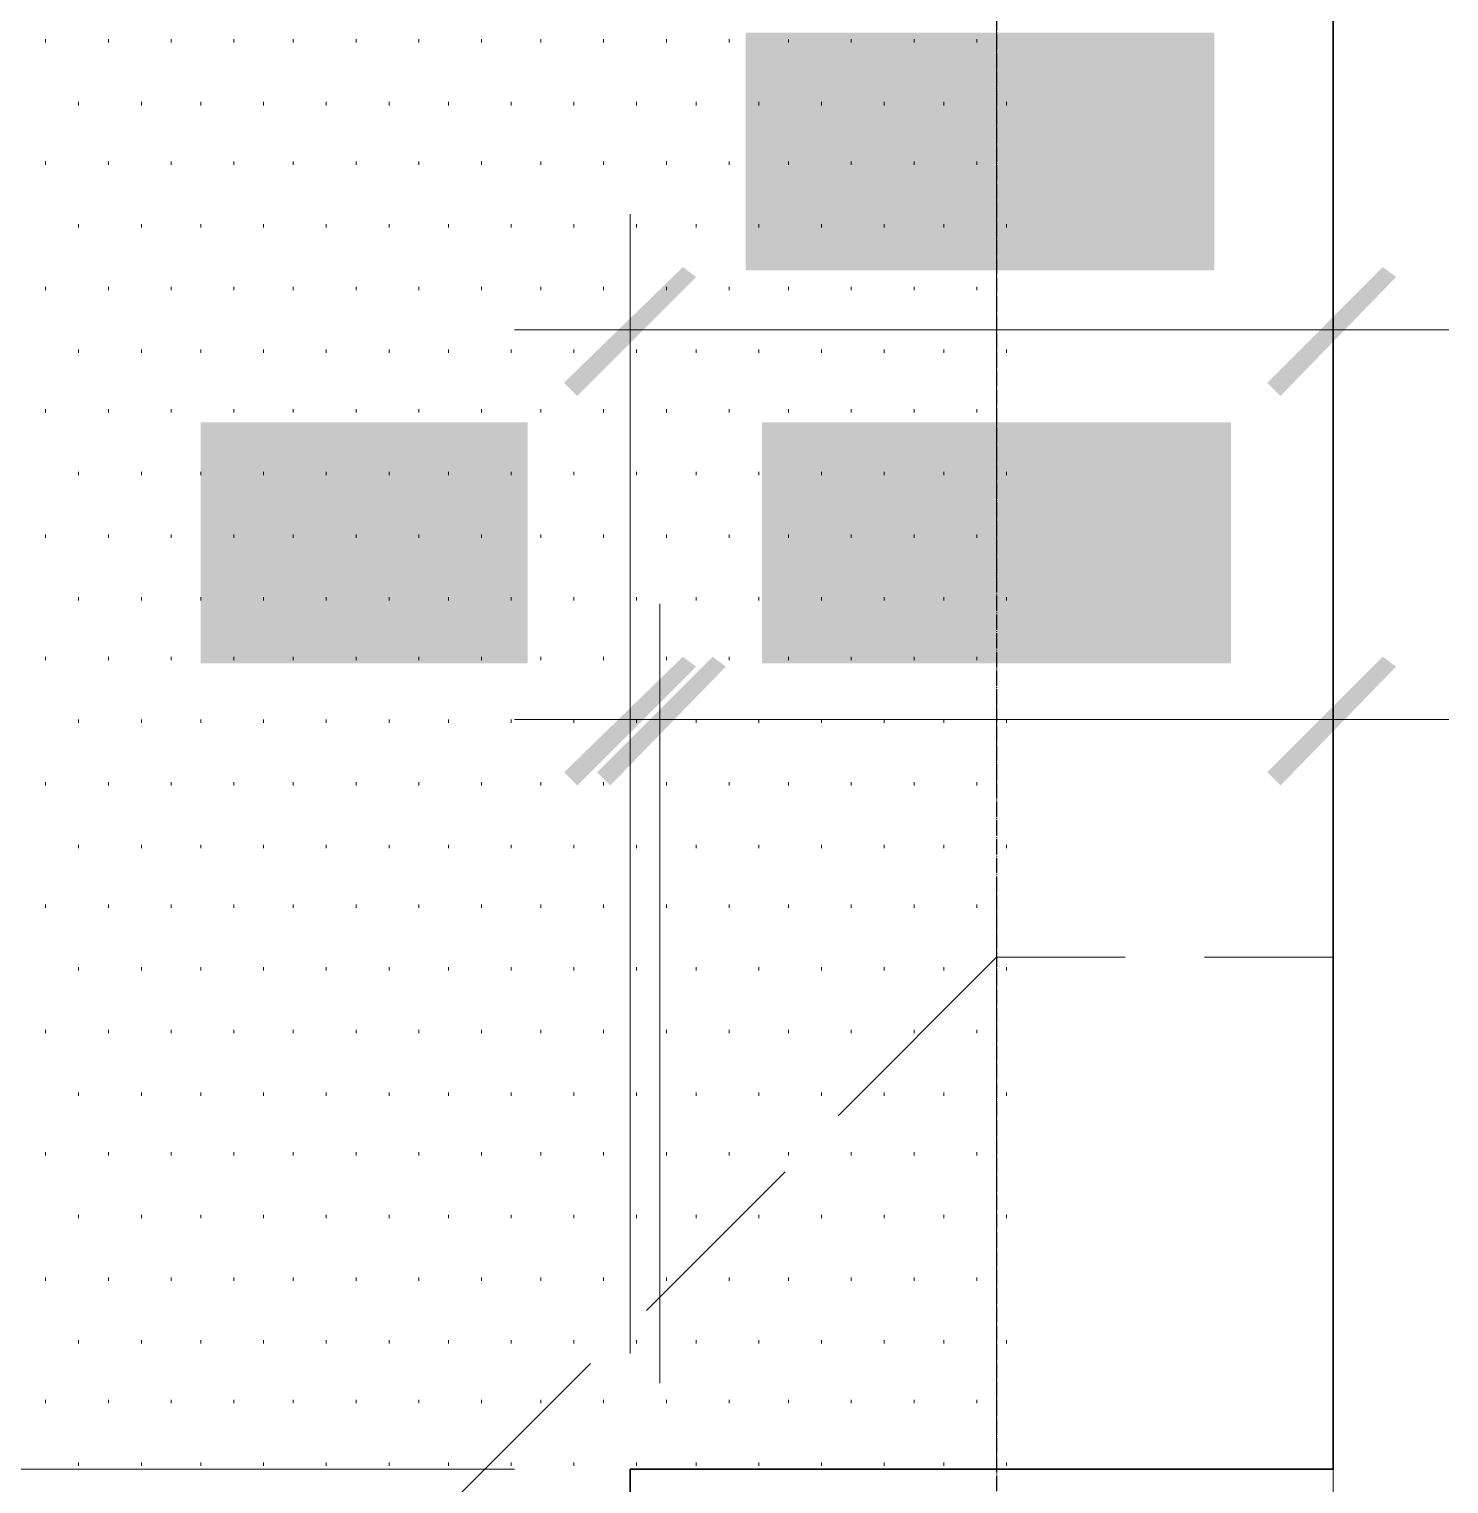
# Model space of a CAD drawing. Header units: millimetres. Extents: x -383313 to -161684, y -117025 to 99224.
# Drawn here: x -321755 to -319935, y -17285 to -15420 of the extents above; entities that cross this region are included whole.
import ezdxf

# ---------------------------------------------------------------- set-up
doc = ezdxf.new("R2010")
doc.units = ezdxf.units.MM
doc.header["$MEASUREMENT"] = 0
doc.linetypes.add('PS-GOST2.303 5', pattern=[24, 20, -1.5, 1, -1.5])
for name, color, linetype in [('PDF_Geometry', 7, 'Continuous'), ('PDF_Solid Fills', 7, 'Continuous'), ('PS_Оси', 5, 'PS-GOST2.303 5')]:
    doc.layers.add(name, color=color, linetype=linetype)

# ---------------------------------------------------------------- blocks, each defined once
blk = doc.blocks.new('A$Cf5759c35')
at = {"layer": 'PDF_Solid Fills'}
for points in [[(37731.5, 2815.2), (37731.5, 2815.2), (37710.4, 2815.2), (37701.9, 2810.9), (37697.7, 2810.9), (37689.2, 2806.7), (37685, 2802.5), (37680.7, 2798.2), (37676.5, 2794), (37735.8, 2789.8), (37740, 2789.8), (37748.5, 2789.8), (37752.7, 2785.5), (37756.9, 2785.5), (37765.4, 2781.3), (37769.6, 2777.1), (37769.6, 2772.8), (37773.9, 2768.6), (37778.1, 2760.1), (37782.3, 2755.9), (37782.3, 2747.4), (37782.3, 2743.2), (37782.3, 2734.7), (37782.3, 2730.5), (37782.3, 2722), (37782.3, 2713.6), (37778.1, 2709.3), (37778.1, 2700.9), (37773.9, 2696.6), (37769.6, 2692.4), (37765.4, 2688.2), (37761.2, 2683.9), (37786.6, 2683.9), (37786.6, 2675.5), (37786.6, 2675.5), (37786.6, 2667), (37786.6, 2658.5), (37786.6, 2654.3), (37782.3, 2645.8), (37782.3, 2637.4), (37782.3, 2637.4), (37778.1, 2628.9), (37778.1, 2620.4), (37773.9, 2616.2), (37769.6, 2612), (37769.6, 2607.7), (37765.4, 2603.5), (37756.9, 2595), (37752.7, 2590.8), (37748.5, 2590.8), (37744.2, 2586.6), (37735.8, 2586.6), (37727.3, 2586.6), (37786.6, 2582.3), (37790.8, 2586.6), (37795, 2595), (37799.3, 2599.3), (37799.3, 2607.7), (37803.5, 2612), (37807.7, 2620.4), (37807.7, 2620.4), (37807.7, 2624.7), (37812, 2628.9), (37812, 2637.4), (37812, 2641.6), (37816.2, 2650.1), (37816.2, 2654.3), (37816.2, 2662.8), (37816.2, 2671.2), (37816.2, 2679.7), (37816.2, 2688.2), (37816.2, 2696.6), (37816.2, 2696.6), (37816.2, 2705.1), (37816.2, 2713.6), (37816.2, 2722), (37816.2, 2730.5), (37816.2, 2739), (37812, 2743.2), (37812, 2751.7), (37812, 2755.9), (37807.7, 2760.1), (37807.7, 2764.4), (37807.7, 2768.6), (37803.5, 2772.8), (37799.3, 2781.3), (37795, 2785.5), (37790.8, 2789.8), (37786.6, 2794), (37782.3, 2798.2), (37778.1, 2802.5), (37769.6, 2806.7), (37765.4, 2810.9), (37756.9, 2810.9), (37752.7, 2815.2), (37744.2, 2815.2), (37740, 2815.2)], [(37930.5, 2815.2), (37930.5, 2815.2), (37905.1, 2815.2), (37900.9, 2810.9), (37896.6, 2810.9), (37888.2, 2806.7), (37883.9, 2802.5), (37883.9, 2802.5), (37879.7, 2798.2), (37875.5, 2789.8), (37930.5, 2789.8), (37930.5, 2789.8), (37939, 2789.8), (37943.2, 2789.8), (37951.7, 2785.5), (37955.9, 2781.3), (37960.1, 2777.1), (37964.4, 2768.6), (37964.4, 2768.6), (37968.6, 2764.4), (37968.6, 2760.1), (37972.8, 2755.9), (37972.8, 2751.7), (37972.8, 2747.4), (37977.1, 2739), (37977.1, 2730.5), (37977.1, 2726.3), (37977.1, 2717.8), (37977.1, 2709.3), (37977.1, 2696.6), (37977.1, 2688.2), (37977.1, 2688.2), (37977.1, 2675.5), (37977.1, 2667), (37977.1, 2658.5), (37977.1, 2650.1), (37977.1, 2645.8), (37977.1, 2637.4), (37972.8, 2628.9), (37972.8, 2624.7), (37972.8, 2620.4), (37968.6, 2616.2), (37968.6, 2612), (37964.4, 2607.7), (37964.4, 2603.5), (37960.1, 2599.3), (37951.7, 2595), (37947.4, 2590.8), (37943.2, 2586.6), (37934.7, 2586.6), (37930.5, 2586.6), (37875.5, 2582.3), (37879.7, 2578.1), (37883.9, 2573.9), (37888.2, 2569.6), (37896.6, 2569.6), (37900.9, 2565.4), (37909.3, 2565.4), (37913.6, 2561.2), (37922, 2561.2), (37930.5, 2561.2), (37930.5, 2561.2), (37939, 2561.2), (37943.2, 2561.2), (37951.7, 2565.4), (37955.9, 2565.4), (37964.4, 2569.6), (37968.6, 2573.9), (37972.8, 2573.9), (37977.1, 2578.1), (37981.3, 2582.3), (37985.5, 2586.6), (37989.8, 2590.8), (37994, 2599.3), (37994, 2603.5), (37998.2, 2612), (38002.5, 2616.2), (38002.5, 2620.4), (38002.5, 2624.7), (38006.7, 2628.9), (38006.7, 2637.4), (38006.7, 2641.6), (38006.7, 2650.1), (38010.9, 2658.5), (38010.9, 2662.8), (38010.9, 2671.2), (38010.9, 2679.7), (38010.9, 2688.2), (38010.9, 2692.4), (38010.9, 2700.9), (38010.9, 2709.3), (38010.9, 2717.8), (38010.9, 2722), (38006.7, 2730.5), (38006.7, 2734.7), (38006.7, 2743.2), (38006.7, 2747.4), (38002.5, 2755.9), (38002.5, 2760.1), (37998.2, 2768.6), (37994, 2772.8), (37994, 2781.3), (37989.8, 2785.5), (37989.8, 2785.5), (37985.5, 2789.8), (37981.3, 2794), (37977.1, 2802.5), (37968.6, 2806.7), (37964.4, 2806.7), (37964.4, 2810.9), (37955.9, 2810.9), (37951.7, 2815.2), (37943.2, 2815.2), (37934.7, 2815.2)], [(38125.2, 2815.2), (38125.2, 2815.2), (38099.8, 2815.2), (38095.6, 2810.9), (38091.4, 2810.9), (38082.9, 2806.7), (38078.7, 2802.5), (38078.7, 2802.5), (38074.4, 2798.2), (38070.2, 2789.8), (38125.2, 2789.8), (38125.2, 2789.8), (38133.7, 2789.8), (38137.9, 2789.8), (38146.4, 2785.5), (38150.6, 2781.3), (38154.9, 2777.1), (38159.1, 2768.6), (38159.1, 2768.6), (38163.3, 2764.4), (38163.3, 2760.1), (38167.6, 2755.9), (38167.6, 2751.7), (38167.6, 2747.4), (38171.8, 2739), (38171.8, 2730.5), (38171.8, 2726.3), (38171.8, 2717.8), (38171.8, 2709.3), (38171.8, 2696.6), (38171.8, 2688.2), (38171.8, 2688.2), (38171.8, 2675.5), (38171.8, 2667), (38171.8, 2658.5), (38171.8, 2650.1), (38171.8, 2645.8), (38171.8, 2637.4), (38167.6, 2628.9), (38167.6, 2624.7), (38167.6, 2620.4), (38163.3, 2616.2), (38163.3, 2612), (38159.1, 2607.7), (38159.1, 2603.5), (38154.9, 2599.3), (38146.4, 2595), (38142.2, 2590.8), (38137.9, 2586.6), (38129.5, 2586.6), (38125.2, 2586.6), (38070.2, 2582.3), (38074.4, 2578.1), (38078.7, 2573.9), (38082.9, 2569.6), (38091.4, 2569.6), (38095.6, 2565.4), (38104.1, 2565.4), (38108.3, 2561.2), (38116.8, 2561.2), (38125.2, 2561.2), (38125.2, 2561.2), (38133.7, 2561.2), (38137.9, 2561.2), (38146.4, 2565.4), (38150.6, 2565.4), (38159.1, 2569.6), (38163.3, 2573.9), (38167.6, 2573.9), (38171.8, 2578.1), (38176, 2582.3), (38180.3, 2586.6), (38184.5, 2590.8), (38188.7, 2599.3), (38188.7, 2603.5), (38193, 2612), (38197.2, 2616.2), (38197.2, 2620.4), (38197.2, 2624.7), (38201.4, 2628.9), (38201.4, 2637.4), (38201.4, 2641.6), (38201.4, 2650.1), (38205.7, 2658.5), (38205.7, 2662.8), (38205.7, 2671.2), (38205.7, 2679.7), (38205.7, 2688.2), (38205.7, 2692.4), (38205.7, 2700.9), (38205.7, 2709.3), (38205.7, 2717.8), (38205.7, 2722), (38201.4, 2730.5), (38201.4, 2734.7), (38201.4, 2743.2), (38201.4, 2747.4), (38197.2, 2755.9), (38197.2, 2760.1), (38193, 2768.6), (38188.7, 2772.8), (38188.7, 2781.3), (38184.5, 2785.5), (38184.5, 2785.5), (38180.3, 2789.8), (38176, 2794), (38171.8, 2802.5), (38163.3, 2806.7), (38159.1, 2806.7), (38159.1, 2810.9), (38150.6, 2810.9), (38146.4, 2815.2), (38137.9, 2815.2), (38129.5, 2815.2)], [(37676.5, 2794), (37672.3, 2789.8), (37668, 2785.5), (37663.8, 2777.1), (37659.6, 2772.8), (37659.6, 2768.6), (37655.3, 2760.1), (37655.3, 2755.9), (37655.3, 2747.4), (37651.1, 2739), (37651.1, 2730.5), (37651.1, 2726.3), (37655.3, 2722), (37655.3, 2713.6), (37655.3, 2705.1), (37659.6, 2700.9), (37659.6, 2692.4), (37663.8, 2688.2), (37668, 2683.9), (37668, 2675.5), (37672.3, 2671.2), (37735.8, 2675.5), (37727.3, 2675.5), (37723.1, 2679.7), (37714.6, 2679.7), (37710.4, 2683.9), (37706.1, 2688.2), (37697.7, 2692.4), (37697.7, 2692.4), (37693.4, 2696.6), (37689.2, 2705.1), (37689.2, 2709.3), (37685, 2717.8), (37685, 2722), (37685, 2730.5), (37685, 2739), (37685, 2743.2), (37689.2, 2751.7), (37689.2, 2755.9), (37693.4, 2764.4), (37693.4, 2768.6), (37697.7, 2772.8), (37706.1, 2781.3), (37710.4, 2785.5), (37714.6, 2785.5), (37723.1, 2789.8), (37727.3, 2789.8), (37735.8, 2789.8)], [(37875.5, 2789.8), (37871.2, 2785.5), (37867, 2781.3), (37862.8, 2772.8), (37858.5, 2768.6), (37858.5, 2760.1), (37854.3, 2760.1), (37854.3, 2751.7), (37854.3, 2747.4), (37850.1, 2739), (37850.1, 2734.7), (37850.1, 2726.3), (37850.1, 2722), (37850.1, 2713.6), (37850.1, 2705.1), (37845.8, 2696.6), (37845.8, 2688.2), (37845.8, 2683.9), (37845.8, 2675.5), (37850.1, 2667), (37850.1, 2658.5), (37850.1, 2650.1), (37850.1, 2641.6), (37850.1, 2637.4), (37854.3, 2628.9), (37854.3, 2624.7), (37858.5, 2616.2), (37858.5, 2612), (37862.8, 2607.7), (37862.8, 2599.3), (37867, 2595), (37871.2, 2590.8), (37871.2, 2586.6), (37875.5, 2582.3), (37930.5, 2586.6), (37926.3, 2586.6), (37922, 2586.6), (37913.6, 2590.8), (37909.3, 2590.8), (37905.1, 2595), (37896.6, 2599.3), (37892.4, 2607.7), (37892.4, 2607.7), (37892.4, 2612), (37888.2, 2616.2), (37888.2, 2620.4), (37883.9, 2624.7), (37883.9, 2633.1), (37883.9, 2637.4), (37879.7, 2645.8), (37879.7, 2654.3), (37879.7, 2662.8), (37879.7, 2671.2), (37879.7, 2679.7), (37879.7, 2688.2), (37879.7, 2696.6), (37879.7, 2705.1), (37879.7, 2713.6), (37879.7, 2722), (37879.7, 2730.5), (37883.9, 2734.7), (37883.9, 2743.2), (37883.9, 2747.4), (37888.2, 2755.9), (37888.2, 2760.1), (37892.4, 2764.4), (37892.4, 2768.6), (37896.6, 2772.8), (37900.9, 2777.1), (37905.1, 2781.3), (37909.3, 2785.5), (37913.6, 2789.8), (37922, 2789.8), (37930.5, 2789.8)], [(38070.2, 2789.8), (38066, 2785.5), (38061.7, 2781.3), (38057.5, 2772.8), (38053.3, 2768.6), (38053.3, 2760.1), (38049, 2760.1), (38049, 2751.7), (38049, 2747.4), (38044.8, 2739), (38044.8, 2734.7), (38044.8, 2726.3), (38044.8, 2722), (38044.8, 2713.6), (38044.8, 2705.1), (38040.6, 2696.6), (38040.6, 2688.2), (38040.6, 2683.9), (38040.6, 2675.5), (38044.8, 2667), (38044.8, 2658.5), (38044.8, 2650.1), (38044.8, 2641.6), (38044.8, 2637.4), (38049, 2628.9), (38049, 2624.7), (38053.3, 2616.2), (38053.3, 2612), (38057.5, 2607.7), (38057.5, 2599.3), (38061.7, 2595), (38066, 2590.8), (38066, 2586.6), (38070.2, 2582.3), (38125.2, 2586.6), (38121, 2586.6), (38116.8, 2586.6), (38108.3, 2590.8), (38104.1, 2590.8), (38099.8, 2595), (38091.4, 2599.3), (38087.1, 2607.7), (38087.1, 2607.7), (38087.1, 2612), (38082.9, 2616.2), (38082.9, 2620.4), (38078.7, 2624.7), (38078.7, 2633.1), (38078.7, 2637.4), (38074.4, 2645.8), (38074.4, 2654.3), (38074.4, 2662.8), (38074.4, 2671.2), (38074.4, 2679.7), (38074.4, 2688.2), (38074.4, 2696.6), (38074.4, 2705.1), (38074.4, 2713.6), (38074.4, 2722), (38074.4, 2730.5), (38078.7, 2734.7), (38078.7, 2743.2), (38078.7, 2747.4), (38082.9, 2755.9), (38082.9, 2760.1), (38087.1, 2764.4), (38087.1, 2768.6), (38091.4, 2772.8), (38095.6, 2777.1), (38099.8, 2781.3), (38104.1, 2785.5), (38108.3, 2789.8), (38116.8, 2789.8), (38125.2, 2789.8)], [(37761.2, 2683.9), (37752.7, 2679.7), (37740, 2679.7), (37735.8, 2675.5), (37672.3, 2671.2), (37676.5, 2671.2), (37685, 2667), (37689.2, 2662.8), (37693.4, 2658.5), (37701.9, 2654.3), (37706.1, 2654.3), (37714.6, 2650.1), (37718.8, 2650.1), (37727.3, 2650.1), (37727.3, 2650.1), (37735.8, 2650.1), (37744.2, 2650.1), (37748.5, 2654.3), (37756.9, 2654.3), (37761.2, 2658.5), (37761.2, 2658.5), (37769.6, 2662.8), (37773.9, 2667), (37778.1, 2671.2), (37782.3, 2675.5), (37786.6, 2683.9)], [(37685, 2624.7), (37659.6, 2624.7), (37659.6, 2612), (37663.8, 2603.5), (37663.8, 2599.3), (37668, 2590.8), (37672.3, 2586.6), (37676.5, 2582.3), (37680.7, 2578.1), (37680.7, 2573.9), (37689.2, 2569.6), (37693.4, 2569.6), (37697.7, 2565.4), (37706.1, 2565.4), (37714.6, 2561.2), (37718.8, 2561.2), (37727.3, 2561.2), (37731.5, 2561.2), (37740, 2561.2), (37744.2, 2561.2), (37752.7, 2565.4), (37756.9, 2565.4), (37765.4, 2569.6), (37769.6, 2573.9), (37778.1, 2573.9), (37782.3, 2578.1), (37786.6, 2582.3), (37727.3, 2586.6), (37727.3, 2586.6), (37718.8, 2586.6), (37710.4, 2590.8), (37706.1, 2590.8), (37701.9, 2595), (37697.7, 2599.3), (37693.4, 2603.5), (37689.2, 2612), (37689.2, 2616.2)], [(37092.3, 2311.4), (37066.9, 2311.4), (36952.6, 2150.5), (36952.6, 2120.9), (37062.7, 2120.9), (37062.7, 2061.6), (37092.3, 2061.6), (37092.3, 2120.9), (37126.2, 2120.9), (37126.2, 2150.5), (37092.3, 2150.5), (36982.2, 2150.5), (37062.7, 2260.6)], [(37092.3, 2311.4), (37062.7, 2260.6), (37062.7, 2150.5), (36982.2, 2150.5), (37092.3, 2150.5)], [(37240.5, 2311.4), (37240.5, 2311.4), (37215.1, 2311.4), (37210.8, 2307.2), (37206.6, 2307.2), (37198.1, 2302.9), (37193.9, 2298.7), (37193.9, 2298.7), (37189.7, 2294.5), (37185.4, 2286), (37240.5, 2286), (37240.5, 2286), (37248.9, 2286), (37253.2, 2286), (37261.6, 2281.8), (37265.9, 2277.5), (37270.1, 2273.3), (37274.3, 2264.8), (37274.3, 2264.8), (37278.6, 2260.6), (37278.6, 2256.4), (37282.8, 2252.1), (37282.8, 2247.9), (37282.8, 2243.7), (37287, 2235.2), (37287, 2226.7), (37287, 2222.5), (37287, 2214), (37287, 2205.6), (37287, 2192.9), (37287, 2184.4), (37287, 2184.4), (37287, 2171.7), (37287, 2163.2), (37287, 2154.8), (37287, 2146.3), (37287, 2142.1), (37287, 2133.6), (37282.8, 2125.1), (37282.8, 2120.9), (37282.8, 2116.7), (37278.6, 2112.4), (37278.6, 2108.2), (37274.3, 2104), (37274.3, 2099.7), (37270.1, 2095.5), (37261.6, 2091.3), (37257.4, 2087), (37253.2, 2082.8), (37244.7, 2082.8), (37240.5, 2082.8), (37185.4, 2078.6), (37189.7, 2074.3), (37193.9, 2070.1), (37198.1, 2065.9), (37206.6, 2065.9), (37210.8, 2061.6), (37219.3, 2061.6), (37223.5, 2057.4), (37232, 2057.4), (37240.5, 2057.4), (37240.5, 2057.4), (37248.9, 2057.4), (37253.2, 2057.4), (37261.6, 2061.6), (37265.9, 2061.6), (37274.3, 2065.9), (37278.6, 2070.1), (37282.8, 2070.1), (37287, 2074.3), (37291.3, 2078.6), (37295.5, 2082.8), (37299.7, 2087), (37304, 2095.5), (37304, 2099.7), (37308.2, 2108.2), (37312.4, 2112.4), (37312.4, 2116.7), (37312.4, 2120.9), (37316.7, 2125.1), (37316.7, 2133.6), (37316.7, 2137.8), (37316.7, 2146.3), (37320.9, 2154.8), (37320.9, 2159), (37320.9, 2167.5), (37320.9, 2175.9), (37320.9, 2184.4), (37320.9, 2188.6), (37320.9, 2197.1), (37320.9, 2205.6), (37320.9, 2214), (37320.9, 2218.3), (37316.7, 2226.7), (37316.7, 2231), (37316.7, 2239.4), (37316.7, 2243.7), (37312.4, 2252.1), (37312.4, 2256.4), (37308.2, 2264.8), (37304, 2269.1), (37304, 2277.5), (37299.7, 2281.8), (37299.7, 2281.8), (37295.5, 2286), (37291.3, 2290.2), (37287, 2298.7), (37278.6, 2302.9), (37274.3, 2302.9), (37274.3, 2307.2), (37265.9, 2307.2), (37261.6, 2311.4), (37253.2, 2311.4), (37244.7, 2311.4)], [(37756.9, 2311.4), (37731.5, 2311.4), (37723.1, 2307.2), (37718.8, 2302.9), (37714.6, 2302.9), (37710.4, 2298.7), (37701.9, 2294.5), (37701.9, 2290.2), (37697.7, 2286), (37693.4, 2281.8), (37689.2, 2273.3), (37685, 2269.1), (37685, 2260.6), (37685, 2256.4), (37685, 2247.9), (37685, 2243.7), (37685, 2235.2), (37685, 2231), (37689.2, 2222.5), (37693.4, 2218.3), (37693.4, 2218.3), (37697.7, 2209.8), (37701.9, 2205.6), (37706.1, 2205.6), (37714.6, 2201.3), (37723.1, 2197.1), (37718.8, 2197.1), (37714.6, 2192.9), (37706.1, 2192.9), (37701.9, 2188.6), (37693.4, 2184.4), (37689.2, 2180.2), (37685, 2175.9), (37685, 2171.7), (37680.7, 2167.5), (37680.7, 2163.2), (37676.5, 2154.8), (37676.5, 2150.5), (37672.3, 2142.1), (37672.3, 2133.6), (37672.3, 2125.1), (37676.5, 2120.9), (37676.5, 2112.4), (37676.5, 2108.2), (37680.7, 2099.7), (37685, 2095.5), (37689.2, 2091.3), (37693.4, 2082.8), (37697.7, 2078.6), (37756.9, 2082.8), (37748.5, 2082.8), (37744.2, 2082.8), (37735.8, 2087), (37731.5, 2091.3), (37723.1, 2091.3), (37718.8, 2095.5), (37714.6, 2104), (37710.4, 2108.2), (37710.4, 2112.4), (37706.1, 2120.9), (37706.1, 2125.1), (37706.1, 2133.6), (37706.1, 2137.8), (37706.1, 2146.3), (37710.4, 2154.8), (37710.4, 2159), (37714.6, 2163.2), (37718.8, 2167.5), (37723.1, 2171.7), (37727.3, 2175.9), (37735.8, 2180.2), (37740, 2180.2), (37748.5, 2184.4), (37756.9, 2184.4), (37756.9, 2184.4), (37816.2, 2184.4), (37812, 2188.6), (37803.5, 2192.9), (37799.3, 2192.9), (37790.8, 2197.1), (37790.8, 2197.1), (37799.3, 2201.3), (37803.5, 2205.6), (37812, 2209.8), (37756.9, 2209.8), (37748.5, 2209.8), (37744.2, 2209.8), (37735.8, 2214), (37731.5, 2214), (37727.3, 2218.3), (37723.1, 2222.5), (37718.8, 2231), (37718.8, 2235.2), (37714.6, 2243.7), (37714.6, 2247.9), (37714.6, 2252.1), (37714.6, 2260.6), (37718.8, 2264.8), (37723.1, 2269.1), (37727.3, 2277.5), (37731.5, 2277.5), (37735.8, 2281.8), (37740, 2286), (37748.5, 2286), (37756.9, 2286), (37812, 2290.2), (37807.7, 2294.5), (37807.7, 2294.5), (37799.3, 2298.7), (37795, 2302.9), (37790.8, 2307.2), (37782.3, 2307.2), (37778.1, 2311.4), (37769.6, 2311.4), (37761.2, 2311.4)], [(37955.9, 2311.4), (37930.5, 2311.4), (37926.3, 2307.2), (37917.8, 2302.9), (37913.6, 2302.9), (37909.3, 2298.7), (37905.1, 2294.5), (37900.9, 2290.2), (37955.9, 2286), (37955.9, 2286), (37964.4, 2286), (37968.6, 2286), (37977.1, 2281.8), (37981.3, 2277.5), (37985.5, 2273.3), (37985.5, 2273.3), (37989.8, 2269.1), (37994, 2264.8), (37994, 2256.4), (37998.2, 2247.9), (38027.9, 2252.1), (38027.9, 2256.4), (38027.9, 2260.6), (38023.6, 2269.1), (38019.4, 2273.3), (38019.4, 2281.8), (38015.2, 2286), (38010.9, 2290.2), (38006.7, 2294.5), (38002.5, 2298.7), (37998.2, 2302.9), (37989.8, 2307.2), (37985.5, 2307.2), (37977.1, 2311.4), (37972.8, 2311.4), (37964.4, 2311.4)], [(38146.4, 2311.4), (38146.4, 2311.4), (38121, 2311.4), (38116.8, 2307.2), (38112.5, 2307.2), (38104.1, 2302.9), (38099.8, 2298.7), (38099.8, 2298.7), (38095.6, 2294.5), (38091.4, 2286), (38146.4, 2286), (38146.4, 2286), (38154.9, 2286), (38159.1, 2286), (38167.6, 2281.8), (38171.8, 2277.5), (38176, 2273.3), (38180.3, 2264.8), (38180.3, 2264.8), (38184.5, 2260.6), (38184.5, 2256.4), (38188.7, 2252.1), (38188.7, 2247.9), (38188.7, 2243.7), (38193, 2235.2), (38193, 2226.7), (38193, 2222.5), (38193, 2214), (38193, 2205.6), (38193, 2192.9), (38193, 2184.4), (38193, 2184.4), (38193, 2171.7), (38193, 2163.2), (38193, 2154.8), (38193, 2146.3), (38193, 2142.1), (38193, 2133.6), (38188.7, 2125.1), (38188.7, 2120.9), (38188.7, 2116.7), (38184.5, 2112.4), (38184.5, 2108.2), (38180.3, 2104), (38180.3, 2099.7), (38176, 2095.5), (38167.6, 2091.3), (38163.3, 2087), (38159.1, 2082.8), (38150.6, 2082.8), (38146.4, 2082.8), (38091.4, 2078.6), (38095.6, 2074.3), (38099.8, 2070.1), (38104.1, 2065.9), (38112.5, 2065.9), (38116.8, 2061.6), (38125.2, 2061.6), (38129.5, 2057.4), (38137.9, 2057.4), (38146.4, 2057.4), (38146.4, 2057.4), (38154.9, 2057.4), (38159.1, 2057.4), (38167.6, 2061.6), (38171.8, 2061.6), (38180.3, 2065.9), (38184.5, 2070.1), (38188.7, 2070.1), (38193, 2074.3), (38197.2, 2078.6), (38201.4, 2082.8), (38205.7, 2087), (38209.9, 2095.5), (38209.9, 2099.7), (38214.1, 2108.2), (38218.4, 2112.4), (38218.4, 2116.7), (38218.4, 2120.9), (38222.6, 2125.1), (38222.6, 2133.6), (38222.6, 2137.8), (38222.6, 2146.3), (38226.8, 2154.8), (38226.8, 2159), (38226.8, 2167.5), (38226.8, 2175.9), (38226.8, 2184.4), (38226.8, 2188.6), (38226.8, 2197.1), (38226.8, 2205.6), (38226.8, 2214), (38226.8, 2218.3), (38222.6, 2226.7), (38222.6, 2231), (38222.6, 2239.4), (38222.6, 2243.7), (38218.4, 2252.1), (38218.4, 2256.4), (38214.1, 2264.8), (38209.9, 2269.1), (38209.9, 2277.5), (38205.7, 2281.8), (38205.7, 2281.8), (38201.4, 2286), (38197.2, 2290.2), (38193, 2298.7), (38184.5, 2302.9), (38180.3, 2302.9), (38180.3, 2307.2), (38171.8, 2307.2), (38167.6, 2311.4), (38159.1, 2311.4), (38150.6, 2311.4)], [(37185.4, 2286), (37181.2, 2281.8), (37177, 2277.5), (37172.7, 2269.1), (37168.5, 2264.8), (37168.5, 2256.4), (37164.3, 2256.4), (37164.3, 2247.9), (37164.3, 2243.7), (37160, 2235.2), (37160, 2231), (37160, 2222.5), (37160, 2218.3), (37160, 2209.8), (37160, 2201.3), (37155.8, 2192.9), (37155.8, 2184.4), (37155.8, 2180.2), (37155.8, 2171.7), (37160, 2163.2), (37160, 2154.8), (37160, 2146.3), (37160, 2137.8), (37160, 2133.6), (37164.3, 2125.1), (37164.3, 2120.9), (37168.5, 2112.4), (37168.5, 2108.2), (37172.7, 2104), (37172.7, 2095.5), (37177, 2091.3), (37181.2, 2087), (37181.2, 2082.8), (37185.4, 2078.6), (37240.5, 2082.8), (37236.2, 2082.8), (37232, 2082.8), (37223.5, 2087), (37219.3, 2087), (37215.1, 2091.3), (37206.6, 2095.5), (37202.4, 2104), (37202.4, 2104), (37202.4, 2108.2), (37198.1, 2112.4), (37198.1, 2116.7), (37193.9, 2120.9), (37193.9, 2129.4), (37193.9, 2133.6), (37189.7, 2142.1), (37189.7, 2150.5), (37189.7, 2159), (37189.7, 2167.5), (37189.7, 2175.9), (37189.7, 2184.4), (37189.7, 2192.9), (37189.7, 2201.3), (37189.7, 2209.8), (37189.7, 2218.3), (37189.7, 2226.7), (37193.9, 2231), (37193.9, 2239.4), (37193.9, 2243.7), (37198.1, 2252.1), (37198.1, 2256.4), (37202.4, 2260.6), (37202.4, 2264.8), (37206.6, 2269.1), (37210.8, 2273.3), (37215.1, 2277.5), (37219.3, 2281.8), (37223.5, 2286), (37232, 2286), (37240.5, 2286)], [(37812, 2290.2), (37756.9, 2286), (37769.6, 2286), (37773.9, 2281.8), (37778.1, 2281.8), (37786.6, 2277.5), (37786.6, 2273.3), (37790.8, 2269.1), (37795, 2260.6), (37795, 2256.4), (37795, 2247.9), (37795, 2243.7), (37795, 2239.4), (37795, 2231), (37790.8, 2226.7), (37786.6, 2218.3), (37782.3, 2218.3), (37778.1, 2214), (37769.6, 2209.8), (37765.4, 2209.8), (37756.9, 2209.8), (37812, 2209.8), (37816.2, 2214), (37820.4, 2218.3), (37820.4, 2222.5), (37824.7, 2226.7), (37824.7, 2235.2), (37828.9, 2239.4), (37828.9, 2247.9), (37828.9, 2252.1), (37828.9, 2260.6), (37824.7, 2264.8), (37824.7, 2273.3), (37820.4, 2277.5), (37816.2, 2281.8)], [(37900.9, 2290.2), (37892.4, 2286), (37892.4, 2277.5), (37888.2, 2273.3), (37883.9, 2269.1), (37883.9, 2264.8), (37879.7, 2260.6), (37879.7, 2252.1), (37875.5, 2247.9), (37875.5, 2239.4), (37871.2, 2235.2), (37871.2, 2226.7), (37871.2, 2218.3), (37867, 2214), (37867, 2205.6), (37867, 2197.1), (37867, 2188.6), (37867, 2180.2), (37867, 2175.9), (37867, 2167.5), (37867, 2159), (37867, 2150.5), (37871.2, 2142.1), (37871.2, 2133.6), (37871.2, 2129.4), (37875.5, 2120.9), (37875.5, 2116.7), (37879.7, 2108.2), (37879.7, 2104), (37883.9, 2099.7), (37883.9, 2095.5), (37888.2, 2091.3), (37892.4, 2087), (37892.4, 2082.8), (37900.9, 2078.6), (37905.1, 2074.3), (37909.3, 2070.1), (37913.6, 2065.9), (37922, 2065.9), (37926.3, 2061.6), (37934.7, 2061.6), (37939, 2057.4), (37947.4, 2057.4), (37955.9, 2057.4), (37955.9, 2057.4), (37960.1, 2057.4), (37968.6, 2057.4), (37977.1, 2061.6), (37981.3, 2061.6), (37989.8, 2065.9), (37994, 2070.1), (37994, 2070.1), (38002.5, 2074.3), (38006.7, 2078.6), (38010.9, 2082.8), (37951.7, 2082.8), (37947.4, 2082.8), (37939, 2082.8), (37934.7, 2087), (37926.3, 2091.3), (37926.3, 2091.3), (37922, 2095.5), (37917.8, 2099.7), (37913.6, 2104), (37909.3, 2112.4), (37909.3, 2116.7), (37905.1, 2120.9), (37905.1, 2129.4), (37905.1, 2133.6), (37900.9, 2142.1), (37900.9, 2146.3), (37905.1, 2150.5), (37905.1, 2159), (37905.1, 2167.5), (37909.3, 2171.7), (37913.6, 2175.9), (37917.8, 2180.2), (37922, 2184.4), (37926.3, 2188.6), (37896.6, 2188.6), (37896.6, 2192.9), (37896.6, 2201.3), (37900.9, 2209.8), (37900.9, 2218.3), (37900.9, 2226.7), (37900.9, 2231), (37905.1, 2239.4), (37905.1, 2243.7), (37905.1, 2247.9), (37909.3, 2252.1), (37913.6, 2260.6), (37917.8, 2264.8), (37922, 2269.1), (37926.3, 2273.3), (37930.5, 2277.5), (37934.7, 2281.8), (37943.2, 2286), (37947.4, 2286), (37955.9, 2286)], [(38091.4, 2286), (38087.1, 2281.8), (38082.9, 2277.5), (38078.7, 2269.1), (38074.4, 2264.8), (38074.4, 2256.4), (38070.2, 2256.4), (38070.2, 2247.9), (38070.2, 2243.7), (38066, 2235.2), (38066, 2231), (38066, 2222.5), (38066, 2218.3), (38066, 2209.8), (38066, 2201.3), (38061.7, 2192.9), (38061.7, 2184.4), (38061.7, 2180.2), (38061.7, 2171.7), (38066, 2163.2), (38066, 2154.8), (38066, 2146.3), (38066, 2137.8), (38066, 2133.6), (38070.2, 2125.1), (38070.2, 2120.9), (38074.4, 2112.4), (38074.4, 2108.2), (38078.7, 2104), (38078.7, 2095.5), (38082.9, 2091.3), (38087.1, 2087), (38087.1, 2082.8), (38091.4, 2078.6), (38146.4, 2082.8), (38142.2, 2082.8), (38137.9, 2082.8), (38129.5, 2087), (38125.2, 2087), (38121, 2091.3), (38112.5, 2095.5), (38108.3, 2104), (38108.3, 2104), (38108.3, 2108.2), (38104.1, 2112.4), (38104.1, 2116.7), (38099.8, 2120.9), (38099.8, 2129.4), (38099.8, 2133.6), (38095.6, 2142.1), (38095.6, 2150.5), (38095.6, 2159), (38095.6, 2167.5), (38095.6, 2175.9), (38095.6, 2184.4), (38095.6, 2192.9), (38095.6, 2201.3), (38095.6, 2209.8), (38095.6, 2218.3), (38095.6, 2226.7), (38099.8, 2231), (38099.8, 2239.4), (38099.8, 2243.7), (38104.1, 2252.1), (38104.1, 2256.4), (38108.3, 2260.6), (38108.3, 2264.8), (38112.5, 2269.1), (38116.8, 2273.3), (38121, 2277.5), (38125.2, 2281.8), (38129.5, 2286), (38137.9, 2286), (38146.4, 2286)], [(37960.1, 2222.5), (37960.1, 2222.5), (37939, 2222.5), (37930.5, 2218.3), (37926.3, 2214), (37922, 2214), (37917.8, 2209.8), (37913.6, 2205.6), (37905.1, 2201.3), (37900.9, 2197.1), (37896.6, 2188.6), (37926.3, 2188.6), (37934.7, 2192.9), (37939, 2192.9), (37947.4, 2197.1), (37951.7, 2197.1), (38010.9, 2201.3), (38006.7, 2205.6), (38002.5, 2209.8), (37998.2, 2214), (37989.8, 2218.3), (37985.5, 2218.3), (37977.1, 2222.5), (37972.8, 2222.5), (37964.4, 2222.5)], [(38010.9, 2201.3), (37951.7, 2197.1), (37964.4, 2197.1), (37972.8, 2192.9), (37977.1, 2188.6), (37981.3, 2188.6), (37985.5, 2180.2), (37989.8, 2180.2), (37994, 2175.9), (37994, 2167.5), (37998.2, 2163.2), (37998.2, 2154.8), (38002.5, 2150.5), (38002.5, 2142.1), (38002.5, 2133.6), (37998.2, 2129.4), (37998.2, 2120.9), (37998.2, 2116.7), (37994, 2108.2), (37989.8, 2104), (37985.5, 2099.7), (37985.5, 2095.5), (37977.1, 2091.3), (37972.8, 2087), (37968.6, 2082.8), (37960.1, 2082.8), (37951.7, 2082.8), (38010.9, 2082.8), (38015.2, 2087), (38019.4, 2091.3), (38023.6, 2099.7), (38023.6, 2104), (38027.9, 2108.2), (38027.9, 2116.7), (38032.1, 2120.9), (38032.1, 2129.4), (38032.1, 2133.6), (38032.1, 2142.1), (38032.1, 2146.3), (38032.1, 2154.8), (38032.1, 2159), (38027.9, 2167.5), (38027.9, 2171.7), (38023.6, 2180.2), (38023.6, 2184.4), (38019.4, 2192.9), (38015.2, 2197.1)], [(37816.2, 2184.4), (37756.9, 2184.4), (37769.6, 2184.4), (37773.9, 2180.2), (37782.3, 2175.9), (37786.6, 2175.9), (37790.8, 2167.5), (37795, 2163.2), (37799.3, 2159), (37803.5, 2154.8), (37803.5, 2146.3), (37807.7, 2137.8), (37807.7, 2133.6), (37807.7, 2125.1), (37807.7, 2120.9), (37803.5, 2112.4), (37799.3, 2108.2), (37799.3, 2099.7), (37790.8, 2095.5), (37786.6, 2091.3), (37782.3, 2087), (37778.1, 2087), (37769.6, 2082.8), (37765.4, 2082.8), (37756.9, 2082.8), (37756.9, 2082.8), (37697.7, 2078.6), (37697.7, 2078.6), (37706.1, 2074.3), (37710.4, 2070.1), (37714.6, 2065.9), (37723.1, 2061.6), (37727.3, 2061.6), (37735.8, 2061.6), (37740, 2057.4), (37748.5, 2057.4), (37756.9, 2057.4), (37761.2, 2057.4), (37769.6, 2057.4), (37773.9, 2057.4), (37782.3, 2061.6), (37786.6, 2061.6), (37795, 2065.9), (37799.3, 2065.9), (37807.7, 2070.1), (37812, 2074.3), (37816.2, 2078.6), (37820.4, 2082.8), (37824.7, 2087), (37828.9, 2095.5), (37833.1, 2099.7), (37833.1, 2108.2), (37837.4, 2112.4), (37837.4, 2120.9), (37837.4, 2125.1), (37837.4, 2133.6), (37837.4, 2133.6), (37837.4, 2142.1), (37837.4, 2150.5), (37837.4, 2154.8), (37833.1, 2163.2), (37828.9, 2167.5), (37824.7, 2171.7), (37824.7, 2175.9), (37820.4, 2180.2)]]:
    blk.add_hatch(color=8, dxfattribs=at).paths.add_polyline_path(points)
at = {"layer": 'PDF_Geometry', "color": 8, "lineweight": 13}
for points in [[(-1888.1, 3395.1), (-2235.2, 3598.3), (6790.1, 19113.5), (23223.9, 19113.5), (23223.9, 18982.3), (32672.7, 18982.3), (32672.7, 19113.5), (38379.2, 19113.5), (38379.2, -7264.4), (37977.1, -7264.4)], [(37947.4, 2874.4), (37947.4, 2125.1)], [(37477.5, 2607.7), (37477.5, 1147.2), (37477.5, 2108.2)], [(38379.2, 2607.7), (38379.2, 1147.2), (38379.2, 2108.2)], [(38527.4, 2459.6), (37329.4, 2459.6)], [(37947.4, 1998.1), (37947.4, 1875.4)], [(37329.4, 1960), (37477.5, 1960), (37515.6, 1960), (37668, 1960)], [(38527.4, 1960), (37367.5, 1960)], [(37947.4, 1748.4), (37947.4, 999.1)], [(38112.5, 1655.2), (37947.4, 1655.2), (37744.2, 1452)], [(38379.2, 1655.2), (38214.1, 1655.2)], [(37676.5, 1380.1), (37498.7, 1202.3)], [(37426.7, 1134.5), (37248.9, 956.7)], [(35868.9, 999.1), (37329.4, 999.1), (36368.4, 999.1)]]:
    blk.add_lwpolyline(points, dxfattribs=at)
at = {"layer": 'PDF_Geometry', "color": 8, "lineweight": 35}
blk.add_lwpolyline([(38379.2, 12369.8), (38379.2, 6997.7), (37477.5, 6997.7), (37477.5, 6366.9), (38379.2, 6366.9), (38379.2, 999.1), (37477.5, 999.1), (37477.5, 368.3), (38379.2, 368.3), (38379.2, -4999.6), (37477.5, -4999.6), (37477.5, -5630.3), (38379.2, -5630.3), (38379.2, -7277.1), (17640.1, -7277.1), (-1888.1, 3395.1), (-1270, 4466.2)], dxfattribs=at)
at = {"layer": 'PDF_Geometry', "color": 8, "lineweight": 9}
for points in [[(36728.2, 2827.9), (36728.2, 2832.1)], [(36808.7, 2827.9), (36808.7, 2832.1)], [(36889.1, 2827.9), (36889.1, 2832.1)], [(36969.5, 2827.9), (36969.5, 2832.1)], [(37045.7, 2827.9), (37045.7, 2832.1)], [(37126.2, 2827.9), (37126.2, 2832.1)], [(37206.6, 2827.9), (37206.6, 2832.1)], [(37287, 2827.9), (37287, 2832.1)], [(37363.2, 2827.9), (37363.2, 2832.1)], [(37443.7, 2827.9), (37443.7, 2832.1)], [(37524.1, 2827.9), (37524.1, 2832.1)], [(37604.5, 2827.9), (37604.5, 2832.1)], [(37680.7, 2827.9), (37680.7, 2832.1)], [(37761.2, 2827.9), (37761.2, 2832.1)], [(37841.6, 2827.9), (37841.6, 2832.1)], [(37922, 2827.9), (37922, 2832.1)], [(36770.6, 2747.4), (36770.6, 2751.7)], [(36851, 2747.4), (36851, 2751.7)], [(36927.2, 2747.4), (36927.2, 2751.7)], [(37007.6, 2747.4), (37007.6, 2751.7)], [(37088.1, 2747.4), (37088.1, 2751.7)], [(37168.5, 2747.4), (37168.5, 2751.7)], [(37244.7, 2747.4), (37244.7, 2751.7)], [(37325.1, 2747.4), (37325.1, 2751.7)], [(37405.6, 2747.4), (37405.6, 2751.7)], [(37486, 2747.4), (37486, 2751.7)], [(37562.2, 2747.4), (37562.2, 2751.7)], [(37642.6, 2747.4), (37642.6, 2751.7)], [(37723.1, 2747.4), (37723.1, 2751.7)], [(37803.5, 2747.4), (37803.5, 2751.7)], [(37879.7, 2747.4), (37879.7, 2751.7)], [(37960.1, 2747.4), (37960.1, 2751.7)], [(36728.2, 2671.2), (36728.2, 2675.5)], [(36808.7, 2671.2), (36808.7, 2675.5)], [(36889.1, 2671.2), (36889.1, 2675.5)], [(36969.5, 2671.2), (36969.5, 2675.5)], [(37045.7, 2671.2), (37045.7, 2675.5)], [(37126.2, 2671.2), (37126.2, 2675.5)], [(37206.6, 2671.2), (37206.6, 2675.5)], [(37287, 2671.2), (37287, 2675.5)], [(37363.2, 2671.2), (37363.2, 2675.5)], [(37443.7, 2671.2), (37443.7, 2675.5)], [(37524.1, 2671.2), (37524.1, 2675.5)], [(37604.5, 2671.2), (37604.5, 2675.5)], [(37680.7, 2671.2), (37680.7, 2675.5)], [(37761.2, 2671.2), (37761.2, 2675.5)], [(37841.6, 2671.2), (37841.6, 2675.5)], [(37922, 2671.2), (37922, 2675.5)], [(36770.6, 2590.8), (36770.6, 2595)], [(36851, 2590.8), (36851, 2595)], [(36927.2, 2590.8), (36927.2, 2595)], [(37007.6, 2590.8), (37007.6, 2595)], [(37088.1, 2590.8), (37088.1, 2595)], [(37168.5, 2590.8), (37168.5, 2595)], [(37244.7, 2590.8), (37244.7, 2595)], [(37325.1, 2590.8), (37325.1, 2595)], [(37405.6, 2590.8), (37405.6, 2595)], [(37486, 2590.8), (37486, 2595)], [(37562.2, 2590.8), (37562.2, 2595)], [(37642.6, 2590.8), (37642.6, 2595)], [(37723.1, 2590.8), (37723.1, 2595)], [(37803.5, 2590.8), (37803.5, 2595)], [(37879.7, 2590.8), (37879.7, 2595)], [(37960.1, 2590.8), (37960.1, 2595)], [(36728.2, 2510.4), (36728.2, 2514.6)], [(36808.7, 2510.4), (36808.7, 2514.6)], [(36889.1, 2510.4), (36889.1, 2514.6)], [(36969.5, 2510.4), (36969.5, 2514.6)], [(37045.7, 2510.4), (37045.7, 2514.6)], [(37126.2, 2510.4), (37126.2, 2514.6)], [(37206.6, 2510.4), (37206.6, 2514.6)], [(37287, 2510.4), (37287, 2514.6)], [(37363.2, 2510.4), (37363.2, 2514.6)], [(37443.7, 2510.4), (37443.7, 2514.6)], [(37524.1, 2510.4), (37524.1, 2514.6)], [(37604.5, 2510.4), (37604.5, 2514.6)], [(37680.7, 2510.4), (37680.7, 2514.6)], [(37761.2, 2510.4), (37761.2, 2514.6)], [(37841.6, 2510.4), (37841.6, 2514.6)], [(37922, 2510.4), (37922, 2514.6)], [(36770.6, 2429.9), (36770.6, 2434.2)], [(36851, 2429.9), (36851, 2434.2)], [(36927.2, 2429.9), (36927.2, 2434.2)], [(37007.6, 2429.9), (37007.6, 2434.2)], [(37088.1, 2429.9), (37088.1, 2434.2)], [(37168.5, 2429.9), (37168.5, 2434.2)], [(37244.7, 2429.9), (37244.7, 2434.2)], [(37325.1, 2429.9), (37325.1, 2434.2)], [(37405.6, 2429.9), (37405.6, 2434.2)], [(37486, 2429.9), (37486, 2434.2)], [(37562.2, 2429.9), (37562.2, 2434.2)], [(37642.6, 2429.9), (37642.6, 2434.2)], [(37723.1, 2429.9), (37723.1, 2434.2)], [(37803.5, 2429.9), (37803.5, 2434.2)], [(37879.7, 2429.9), (37879.7, 2434.2)], [(37960.1, 2429.9), (37960.1, 2434.2)], [(36728.2, 2353.7), (36728.2, 2358)], [(36808.7, 2353.7), (36808.7, 2358)], [(36889.1, 2353.7), (36889.1, 2358)], [(36969.5, 2353.7), (36969.5, 2358)], [(37045.7, 2353.7), (37045.7, 2358)], [(37126.2, 2353.7), (37126.2, 2358)], [(37206.6, 2353.7), (37206.6, 2358)], [(37287, 2353.7), (37287, 2358)], [(37363.2, 2353.7), (37363.2, 2358)], [(37443.7, 2353.7), (37443.7, 2358)], [(37524.1, 2353.7), (37524.1, 2358)], [(37604.5, 2353.7), (37604.5, 2358)], [(37680.7, 2353.7), (37680.7, 2358)], [(37761.2, 2353.7), (37761.2, 2358)], [(37841.6, 2353.7), (37841.6, 2358)], [(37922, 2353.7), (37922, 2358)], [(36770.6, 2273.3), (36770.6, 2277.5)], [(36851, 2273.3), (36851, 2277.5)], [(36927.2, 2273.3), (36927.2, 2277.5)], [(37007.6, 2273.3), (37007.6, 2277.5)], [(37088.1, 2273.3), (37088.1, 2277.5)], [(37168.5, 2273.3), (37168.5, 2277.5)], [(37244.7, 2273.3), (37244.7, 2277.5)], [(37325.1, 2273.3), (37325.1, 2277.5)], [(37405.6, 2273.3), (37405.6, 2277.5)], [(37486, 2273.3), (37486, 2277.5)], [(37562.2, 2273.3), (37562.2, 2277.5)], [(37642.6, 2273.3), (37642.6, 2277.5)], [(37723.1, 2273.3), (37723.1, 2277.5)], [(37803.5, 2273.3), (37803.5, 2277.5)], [(37879.7, 2273.3), (37879.7, 2277.5)], [(37960.1, 2273.3), (37960.1, 2277.5)], [(36728.2, 2192.9), (36728.2, 2197.1)], [(36808.7, 2192.9), (36808.7, 2197.1)], [(36889.1, 2192.9), (36889.1, 2197.1)], [(36969.5, 2192.9), (36969.5, 2197.1)], [(37045.7, 2192.9), (37045.7, 2197.1)], [(37126.2, 2192.9), (37126.2, 2197.1)], [(37206.6, 2192.9), (37206.6, 2197.1)], [(37287, 2192.9), (37287, 2197.1)], [(37363.2, 2192.9), (37363.2, 2197.1)], [(37443.7, 2192.9), (37443.7, 2197.1)], [(37524.1, 2192.9), (37524.1, 2197.1)], [(37604.5, 2192.9), (37604.5, 2197.1)], [(37680.7, 2192.9), (37680.7, 2197.1)], [(37761.2, 2192.9), (37761.2, 2197.1)], [(37841.6, 2192.9), (37841.6, 2197.1)], [(37922, 2192.9), (37922, 2197.1)], [(36770.6, 2112.4), (36770.6, 2116.7)], [(36851, 2112.4), (36851, 2116.7)], [(36927.2, 2112.4), (36927.2, 2116.7)], [(37007.6, 2112.4), (37007.6, 2116.7)], [(37088.1, 2112.4), (37088.1, 2116.7)], [(37168.5, 2112.4), (37168.5, 2116.7)], [(37244.7, 2112.4), (37244.7, 2116.7)], [(37325.1, 2112.4), (37325.1, 2116.7)], [(37405.6, 2112.4), (37405.6, 2116.7)], [(37486, 2112.4), (37486, 2116.7)], [(37562.2, 2112.4), (37562.2, 2116.7)], [(37642.6, 2112.4), (37642.6, 2116.7)], [(37723.1, 2112.4), (37723.1, 2116.7)], [(37803.5, 2112.4), (37803.5, 2116.7)], [(37879.7, 2112.4), (37879.7, 2116.7)], [(37960.1, 2112.4), (37960.1, 2116.7)], [(36728.2, 2036.2), (36728.2, 2040.5)], [(36808.7, 2036.2), (36808.7, 2040.5)], [(36889.1, 2036.2), (36889.1, 2040.5)], [(36969.5, 2036.2), (36969.5, 2040.5)], [(37045.7, 2036.2), (37045.7, 2040.5)], [(37126.2, 2036.2), (37126.2, 2040.5)], [(37206.6, 2036.2), (37206.6, 2040.5)], [(37287, 2036.2), (37287, 2040.5)], [(37363.2, 2036.2), (37363.2, 2040.5)], [(37443.7, 2036.2), (37443.7, 2040.5)], [(37524.1, 2036.2), (37524.1, 2040.5)], [(37604.5, 2036.2), (37604.5, 2040.5)], [(37680.7, 2036.2), (37680.7, 2040.5)], [(37761.2, 2036.2), (37761.2, 2040.5)], [(37841.6, 2036.2), (37841.6, 2040.5)], [(37922, 2036.2), (37922, 2040.5)], [(36770.6, 1955.8), (36770.6, 1960)], [(36851, 1955.8), (36851, 1960)], [(36927.2, 1955.8), (36927.2, 1960)], [(37007.6, 1955.8), (37007.6, 1960)], [(37088.1, 1955.8), (37088.1, 1960)], [(37168.5, 1955.8), (37168.5, 1960)], [(37244.7, 1955.8), (37244.7, 1960)], [(37325.1, 1955.8), (37325.1, 1960)], [(37405.6, 1955.8), (37405.6, 1960)], [(37486, 1955.8), (37486, 1960)], [(37562.2, 1955.8), (37562.2, 1960)], [(37642.6, 1955.8), (37642.6, 1960)], [(37723.1, 1955.8), (37723.1, 1960)], [(37803.5, 1955.8), (37803.5, 1960)], [(37879.7, 1955.8), (37879.7, 1960)], [(37960.1, 1955.8), (37960.1, 1960)], [(36728.2, 1875.4), (36728.2, 1879.6)], [(36808.7, 1875.4), (36808.7, 1879.6)], [(36889.1, 1875.4), (36889.1, 1879.6)], [(36969.5, 1875.4), (36969.5, 1879.6)], [(37045.7, 1875.4), (37045.7, 1879.6)], [(37126.2, 1875.4), (37126.2, 1879.6)], [(37206.6, 1875.4), (37206.6, 1879.6)], [(37287, 1875.4), (37287, 1879.6)], [(37363.2, 1875.4), (37363.2, 1879.6)], [(37443.7, 1875.4), (37443.7, 1879.6)], [(37524.1, 1875.4), (37524.1, 1879.6)], [(37604.5, 1875.4), (37604.5, 1879.6)], [(37680.7, 1875.4), (37680.7, 1879.6)], [(37761.2, 1875.4), (37761.2, 1879.6)], [(37841.6, 1875.4), (37841.6, 1879.6)], [(37922, 1875.4), (37922, 1879.6)], [(36770.6, 1794.9), (36770.6, 1799.2)], [(36851, 1794.9), (36851, 1799.2)], [(36927.2, 1794.9), (36927.2, 1799.2)], [(37007.6, 1794.9), (37007.6, 1799.2)], [(37088.1, 1794.9), (37088.1, 1799.2)], [(37168.5, 1794.9), (37168.5, 1799.2)], [(37244.7, 1794.9), (37244.7, 1799.2)], [(37325.1, 1794.9), (37325.1, 1799.2)], [(37405.6, 1794.9), (37405.6, 1799.2)], [(37486, 1794.9), (37486, 1799.2)], [(37562.2, 1794.9), (37562.2, 1799.2)], [(37642.6, 1794.9), (37642.6, 1799.2)], [(37723.1, 1794.9), (37723.1, 1799.2)], [(37803.5, 1794.9), (37803.5, 1799.2)], [(37879.7, 1794.9), (37879.7, 1799.2)], [(37960.1, 1794.9), (37960.1, 1799.2)], [(36728.2, 1718.7), (36728.2, 1723)], [(36808.7, 1718.7), (36808.7, 1723)], [(36889.1, 1718.7), (36889.1, 1723)], [(36969.5, 1718.7), (36969.5, 1723)], [(37045.7, 1718.7), (37045.7, 1723)], [(37126.2, 1718.7), (37126.2, 1723)], [(37206.6, 1718.7), (37206.6, 1723)], [(37287, 1718.7), (37287, 1723)], [(37363.2, 1718.7), (37363.2, 1723)], [(37443.7, 1718.7), (37443.7, 1723)], [(37524.1, 1718.7), (37524.1, 1723)], [(37604.5, 1718.7), (37604.5, 1723)], [(37680.7, 1718.7), (37680.7, 1723)], [(37761.2, 1718.7), (37761.2, 1723)], [(37841.6, 1718.7), (37841.6, 1723)], [(37922, 1718.7), (37922, 1723)], [(36770.6, 1638.3), (36770.6, 1642.5)], [(36851, 1638.3), (36851, 1642.5)], [(36927.2, 1638.3), (36927.2, 1642.5)], [(37007.6, 1638.3), (37007.6, 1642.5)], [(37088.1, 1638.3), (37088.1, 1642.5)], [(37168.5, 1638.3), (37168.5, 1642.5)], [(37244.7, 1638.3), (37244.7, 1642.5)], [(37325.1, 1638.3), (37325.1, 1642.5)], [(37405.6, 1638.3), (37405.6, 1642.5)], [(37486, 1638.3), (37486, 1642.5)], [(37562.2, 1638.3), (37562.2, 1642.5)], [(37642.6, 1638.3), (37642.6, 1642.5)], [(37723.1, 1638.3), (37723.1, 1642.5)], [(37803.5, 1638.3), (37803.5, 1642.5)], [(37879.7, 1638.3), (37879.7, 1642.5)], [(37960.1, 1638.3), (37960.1, 1642.5)], [(36728.2, 1557.9), (36728.2, 1562.1)], [(36808.7, 1557.9), (36808.7, 1562.1)], [(36889.1, 1557.9), (36889.1, 1562.1)], [(36969.5, 1557.9), (36969.5, 1562.1)], [(37045.7, 1557.9), (37045.7, 1562.1)], [(37126.2, 1557.9), (37126.2, 1562.1)], [(37206.6, 1557.9), (37206.6, 1562.1)], [(37287, 1557.9), (37287, 1562.1)], [(37363.2, 1557.9), (37363.2, 1562.1)], [(37443.7, 1557.9), (37443.7, 1562.1)], [(37524.1, 1557.9), (37524.1, 1562.1)], [(37604.5, 1557.9), (37604.5, 1562.1)], [(37680.7, 1557.9), (37680.7, 1562.1)], [(37761.2, 1557.9), (37761.2, 1562.1)], [(37841.6, 1557.9), (37841.6, 1562.1)], [(37922, 1557.9), (37922, 1562.1)], [(36770.6, 1477.4), (36770.6, 1481.7)], [(36851, 1477.4), (36851, 1481.7)], [(36927.2, 1477.4), (36927.2, 1481.7)], [(37007.6, 1477.4), (37007.6, 1481.7)], [(37088.1, 1477.4), (37088.1, 1481.7)], [(37168.5, 1477.4), (37168.5, 1481.7)], [(37244.7, 1477.4), (37244.7, 1481.7)], [(37325.1, 1477.4), (37325.1, 1481.7)], [(37405.6, 1477.4), (37405.6, 1481.7)], [(37486, 1477.4), (37486, 1481.7)], [(37562.2, 1477.4), (37562.2, 1481.7)], [(37642.6, 1477.4), (37642.6, 1481.7)], [(37723.1, 1477.4), (37723.1, 1481.7)], [(37803.5, 1477.4), (37803.5, 1481.7)], [(37879.7, 1477.4), (37879.7, 1481.7)], [(37960.1, 1477.4), (37960.1, 1481.7)], [(36728.2, 1401.2), (36728.2, 1405.5)], [(36808.7, 1401.2), (36808.7, 1405.5)], [(36889.1, 1401.2), (36889.1, 1405.5)], [(36969.5, 1401.2), (36969.5, 1405.5)], [(37045.7, 1401.2), (37045.7, 1405.5)], [(37126.2, 1401.2), (37126.2, 1405.5)], [(37206.6, 1401.2), (37206.6, 1405.5)], [(37287, 1401.2), (37287, 1405.5)], [(37363.2, 1401.2), (37363.2, 1405.5)], [(37443.7, 1401.2), (37443.7, 1405.5)], [(37524.1, 1401.2), (37524.1, 1405.5)], [(37604.5, 1401.2), (37604.5, 1405.5)], [(37680.7, 1401.2), (37680.7, 1405.5)], [(37761.2, 1401.2), (37761.2, 1405.5)], [(37841.6, 1401.2), (37841.6, 1405.5)], [(37922, 1401.2), (37922, 1405.5)], [(36770.6, 1320.8), (36770.6, 1325)], [(36851, 1320.8), (36851, 1325)], [(36927.2, 1320.8), (36927.2, 1325)], [(37007.6, 1320.8), (37007.6, 1325)], [(37088.1, 1320.8), (37088.1, 1325)], [(37168.5, 1320.8), (37168.5, 1325)], [(37244.7, 1320.8), (37244.7, 1325)], [(37325.1, 1320.8), (37325.1, 1325)], [(37405.6, 1320.8), (37405.6, 1325)], [(37486, 1320.8), (37486, 1325)], [(37562.2, 1320.8), (37562.2, 1325)], [(37642.6, 1320.8), (37642.6, 1325)], [(37723.1, 1320.8), (37723.1, 1325)], [(37803.5, 1320.8), (37803.5, 1325)], [(37879.7, 1320.8), (37879.7, 1325)], [(37960.1, 1320.8), (37960.1, 1325)], [(36728.2, 1240.4), (36728.2, 1244.6)], [(36808.7, 1240.4), (36808.7, 1244.6)], [(36889.1, 1240.4), (36889.1, 1244.6)], [(36969.5, 1240.4), (36969.5, 1244.6)], [(37045.7, 1240.4), (37045.7, 1244.6)], [(37126.2, 1240.4), (37126.2, 1244.6)], [(37206.6, 1240.4), (37206.6, 1244.6)], [(37287, 1240.4), (37287, 1244.6)], [(37363.2, 1240.4), (37363.2, 1244.6)], [(37443.7, 1240.4), (37443.7, 1244.6)], [(37524.1, 1240.4), (37524.1, 1244.6)], [(37604.5, 1240.4), (37604.5, 1244.6)], [(37680.7, 1240.4), (37680.7, 1244.6)], [(37761.2, 1240.4), (37761.2, 1244.6)], [(37841.6, 1240.4), (37841.6, 1244.6)], [(37922, 1240.4), (37922, 1244.6)], [(36770.6, 1159.9), (36770.6, 1164.2)], [(36851, 1159.9), (36851, 1164.2)], [(36927.2, 1159.9), (36927.2, 1164.2)], [(37007.6, 1159.9), (37007.6, 1164.2)], [(37088.1, 1159.9), (37088.1, 1164.2)], [(37168.5, 1159.9), (37168.5, 1164.2)], [(37244.7, 1159.9), (37244.7, 1164.2)], [(37325.1, 1159.9), (37325.1, 1164.2)], [(37405.6, 1159.9), (37405.6, 1164.2)], [(37486, 1159.9), (37486, 1164.2)], [(37562.2, 1159.9), (37562.2, 1164.2)], [(37642.6, 1159.9), (37642.6, 1164.2)], [(37723.1, 1159.9), (37723.1, 1164.2)], [(37803.5, 1159.9), (37803.5, 1164.2)], [(37879.7, 1159.9), (37879.7, 1164.2)], [(37960.1, 1159.9), (37960.1, 1164.2)], [(36728.2, 1083.7), (36728.2, 1088)], [(36808.7, 1083.7), (36808.7, 1088)], [(36889.1, 1083.7), (36889.1, 1088)], [(36969.5, 1083.7), (36969.5, 1088)], [(37045.7, 1083.7), (37045.7, 1088)], [(37126.2, 1083.7), (37126.2, 1088)], [(37206.6, 1083.7), (37206.6, 1088)], [(37287, 1083.7), (37287, 1088)], [(37363.2, 1083.7), (37363.2, 1088)], [(37443.7, 1083.7), (37443.7, 1088)], [(37524.1, 1083.7), (37524.1, 1088)], [(37604.5, 1083.7), (37604.5, 1088)], [(37680.7, 1083.7), (37680.7, 1088)], [(37761.2, 1083.7), (37761.2, 1088)], [(37841.6, 1083.7), (37841.6, 1088)], [(37922, 1083.7), (37922, 1088)], [(36770.6, 1003.3), (36770.6, 1007.5)], [(36851, 1003.3), (36851, 1007.5)], [(36927.2, 1003.3), (36927.2, 1007.5)], [(37007.6, 1003.3), (37007.6, 1007.5)], [(37088.1, 1003.3), (37088.1, 1007.5)], [(37168.5, 1003.3), (37168.5, 1007.5)], [(37244.7, 1003.3), (37244.7, 1007.5)], [(37325.1, 1003.3), (37325.1, 1007.5)], [(37405.6, 1003.3), (37405.6, 1007.5)], [(37486, 1003.3), (37486, 1007.5)], [(37562.2, 1003.3), (37562.2, 1007.5)], [(37642.6, 1003.3), (37642.6, 1007.5)], [(37723.1, 1003.3), (37723.1, 1007.5)], [(37803.5, 1003.3), (37803.5, 1007.5)], [(37879.7, 1003.3), (37879.7, 1007.5)], [(37960.1, 1003.3), (37960.1, 1007.5)]]:
    blk.add_lwpolyline(points, dxfattribs=at)
at = {"layer": 'PDF_Geometry', "color": 8, "lineweight": 13}
blk.add_lwpolyline([(37515.6, 2108.2), (37515.6, 1109.1)], close=True, dxfattribs=at)
at = {"layer": 'PDF_Solid Fills', "color": 8, "lineweight": 13}
for points in [[(37625.7, 2840.6), (37625.7, 2535.8), (38226.8, 2840.6)], [(37625.7, 2535.8), (38226.8, 2840.6), (38226.8, 2535.8)], [(37545.3, 2540), (37409.8, 2374.9), (37392.9, 2391.8)], [(37562.2, 2527.3), (37545.3, 2540), (37409.8, 2374.9)], [(38294.6, 2391.8), (38311.5, 2374.9), (38442.7, 2540)], [(38311.5, 2374.9), (38442.7, 2540), (38459.7, 2527.3)], [(36927.2, 2341), (36927.2, 2032), (37346.3, 2341)], [(36927.2, 2032), (37346.3, 2341), (37346.3, 2032)], [(37646.9, 2341), (37646.9, 2032), (38248, 2341)], [(37646.9, 2032), (38248, 2341), (38248, 2032)], [(37392.9, 1892.3), (37409.8, 1875.4), (37545.3, 2040.5)], [(37409.8, 1875.4), (37545.3, 2040.5), (37562.2, 2027.8)], [(37583.4, 2040.5), (37452.1, 1875.4), (37435.2, 1892.3)], [(37583.4, 2040.5), (37452.1, 1875.4), (37435.2, 1892.3)], [(37600.3, 2027.8), (37583.4, 2040.5), (37452.1, 1875.4)], [(37600.3, 2027.8), (37583.4, 2040.5), (37452.1, 1875.4)], [(38294.6, 1892.3), (38311.5, 1875.4), (38442.7, 2040.5)], [(38311.5, 1875.4), (38442.7, 2040.5), (38459.7, 2027.8)]]:
    blk.add_solid(points, dxfattribs=at)

msp = doc.modelspace()

# ---------------------------------------------------------------- linework, layer by layer
at = {"layer": 'PS_Оси'}
msp.add_lwpolyline([(-320514.05882, -24012.91133), (-320514.05882, -23582.0977), (-320514.05882, -17582.0977), (-320514.05882, -11582.0977), (-320514.05882, -5582.0977), (-320514.05882, -582.3977), (-320514.05882, 2825.4576)], dxfattribs=at)

# ---------------------------------------------------------------- block references
at = {"ltscale": 100}
msp.add_blockref('A$Cf5759c35', (-358461.97282, -18264.93104), dxfattribs=at)

doc.saveas('drawing.dxf')
